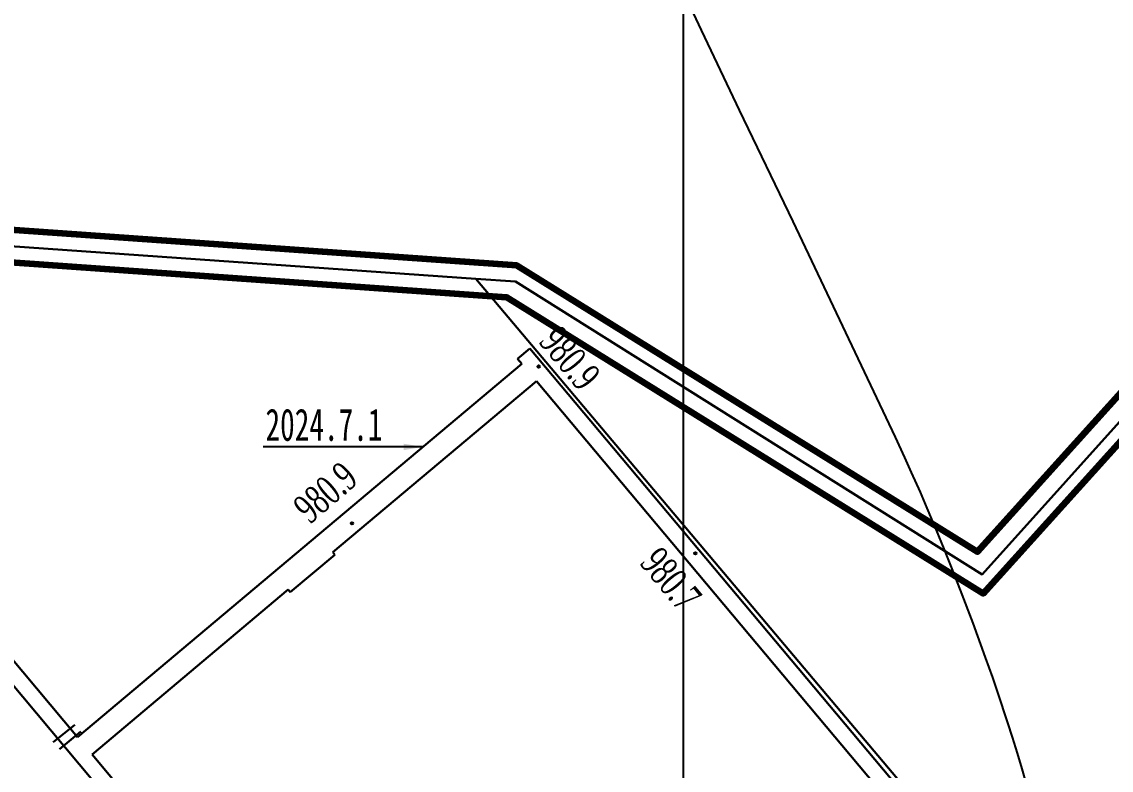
# Model space of a CAD drawing. Header units: millimetres. Extents: x 37412591 to 74834139, y 4258245 to 8527567.
# Drawn here: x 37413794.7 to 37414132.7, y 4261010.5 to 4261242.7 of the extents above; entities that cross this region are included whole.
import ezdxf

# ---------------------------------------------------------------- set-up
doc = ezdxf.new("R2010")
doc.units = ezdxf.units.MM
for name, color, linetype in [('0测量点名称', 7, 'Continuous'), ('6号煤底板等高线', 7, 'Continuous'), ('钻孔', 7, 'Continuous')]:
    doc.layers.add(name, color=color, linetype=linetype)
doc.layers.add('保安煤柱线', color=1, linetype='线圈线（保安煤柱线） ----0-----0----0-----0----0-----0--', lineweight=30)
doc.styles.get("Standard").update_dxf_attribs({"font": 'simfang.ttf', "width": 0.6667})
doc.linetypes.add('447', pattern='A,8,-1,[148,AAA.SHX,S=1,R=0,X=0,Y=0],-1', length=10)
doc.linetypes.add('FENCELINE1', pattern='A,6.35,-2.54,[133,ltypeshp.shx,S=2.54,R=0,X=-2.54,Y=0],-2.54,25.4', length=36.83)
doc.linetypes.add('线圈线（保安煤柱线） ----0-----0----0-----0----0-----0--', pattern='A,14.5,-2,[133,ltypeshp.shx,S=0.5,R=0,X=0,Y=0],-3,25.4', length=44.9)
doc.dimstyles.new('ISO-25', dxfattribs={"dimtxt": 2.5, "dimasz": 2.5, "dimexe": 1.25, "dimexo": 0.625, "dimtad": 1, "dimtxsty": 'Standard', "dimcen": 2.5, "dimadec": 0, "dimazin": 0, "dimtfac": 1, "dimtmove": 0, "dimatfit": 3, "dimfxl": 1, "dimarcsym": 0})

msp = doc.modelspace()

# ---------------------------------------------------------------- hatches: boundary and pattern name
at = {"linetype": '447', "ltscale": 0.5}
h = msp.add_hatch(color=0, dxfattribs=at)
h.dxf.hatch_style = 1
h.paths.add_polyline_path([(37413954.66, 4261135.7, 1), (37413955.46, 4261135.7, 1)])
h = msp.add_hatch(color=0, dxfattribs=at)
h.dxf.hatch_style = 1
h.paths.add_polyline_path([(37413896.74, 4261087.08, 1), (37413897.54, 4261087.08, 1)])
h = msp.add_hatch(color=0, dxfattribs=at)
h.dxf.hatch_style = 1
h.paths.add_polyline_path([(37414003.29, 4261077.77, 1), (37414004.09, 4261077.77, 1)])

# ---------------------------------------------------------------- linework, layer by layer
at = {"color": 0, "lineweight": 30, "ltscale": 5}
for p, q in [((37413493.3, 4261400.36), (37413812.01, 4261020.76)), ((37413489.47, 4261397.14), (37414852.31, 4259773.95)), ((37413952.34, 4261141.33), (37414459.22, 4260537.62)), ((37413948.51, 4261138.11), (37413949.86, 4261136.51)), ((37413954.36, 4261131.15), (37415014.9, 4259868.01)), ((37413891.17, 4261078.09), (37413891.81, 4261077.32)), ((37413877.38, 4261066.51), (37413878.02, 4261065.75)), ((37413816.51, 4261015.4), (37413920.83, 4260891.15))]:
    msp.add_line(p, q, dxfattribs=at)
at = {"color": 1, "lineweight": 100, "ltscale": 10, "elevation": 1295.67}
msp.add_lwpolyline([(37413633.92, 4261260.19), (37413509.14, 4261408.06), (37414990.14, 4262673.74), (37415123.6, 4262517.44), (37414883.13, 4262194.51), (37414963.55, 4262099.32), (37414980.5, 4261829.13), (37414834.97, 4261709.37), (37414754.59, 4261757.6), (37414557.63, 4261595.53), (37414091.19, 4261078.21), (37413948.29, 4261167.05), (37413786.59, 4261178.42), (37413633.92, 4261260.19)], dxfattribs=at)
at = {"color": 3, "lineweight": 100, "ltscale": 10, "elevation": 1295.67}
msp.add_lwpolyline([(37413627.52, 4261252.28), (37413783.75, 4261168.59), (37413945.12, 4261157.25)], dxfattribs=at)
at = {"color": 0, "lineweight": 30, "ltscale": 5}
for points in [[(37413952.34, 4261141.33), (37413948.51, 4261138.11)], [(37413949.86, 4261136.51), (37413812.01, 4261020.76)], [(37413954.36, 4261131.15), (37413891.17, 4261078.09)], [(37413891.81, 4261077.32), (37413878.02, 4261065.75)], [(37413877.38, 4261066.51), (37413816.51, 4261015.4)]]:
    msp.add_lwpolyline(points, dxfattribs=at)
at = {"color": 3, "lineweight": 100, "ltscale": 10}
msp.add_polyline3d([(37413501.52, 4261401.53, 0), (37413627.52, 4261252.28, 1276.58), (37413783.75, 4261168.59, 1276.58), (37413945.12, 4261157.25, 1276.58), (37414093.01, 4261065.3, 20.79), (37414564.56, 4261588.28, -1731.01), (37414755.49, 4261745.4, 0), (37414835.87, 4261697.17, 0), (37414990.8, 4261824.65, 0), (37414973.33, 4262103.25, 0)], dxfattribs=at)
at = {"color": 0, "linetype": '447', "ltscale": 0.5}
for centre in [(37413955.06, 4261135.7), (37413897.14, 4261087.08), (37414003.69, 4261077.77)]:
    msp.add_circle(centre, 0.398, dxfattribs=at)
at = {"color": 30, "linetype": 'ByBlock', "lineweight": -3, "ltscale": 0.005}
for p in [(37413955.06, 4261135.7), (37413955.06, 4261135.7), (37413955.06, 4261135.7), (37413955.06, 4261135.7), (37413897.14, 4261087.08), (37413897.14, 4261087.08), (37413897.14, 4261087.08), (37413897.14, 4261087.08), (37413897.14, 4261087.08), (37414003.69, 4261077.77), (37414003.69, 4261077.77), (37414003.69, 4261077.77), (37414003.69, 4261077.77)]:
    msp.add_point(p, dxfattribs=at)
at = {"color": 2, "linetype": 'ByBlock', "lineweight": -3, "ltscale": 0.005}
for p in [(37413955.06, 4261135.7), (37413897.14, 4261087.08), (37414003.69, 4261077.77)]:
    msp.add_point(p, dxfattribs=at)
at = {"color": 0, "ltscale": 5}
for p in [(37413955.06, 4261135.7), (37413955.06, 4261135.7, -3), (37413897.14, 4261087.08), (37413897.14, 4261087.08, -3), (37414003.69, 4261077.77), (37414003.69, 4261077.77, -3)]:
    msp.add_point(p, dxfattribs=at)
at = {"color": 1}
for p in [(37413955.06, 4261135.7), (37413897.14, 4261087.08), (37414003.69, 4261077.77)]:
    msp.add_point(p, dxfattribs=at)
at = {"layer": '6号煤底板等高线', "color": 1, "lineweight": 30}
for p, q in [((37413804.48, 4261019.15), (37413811.17, 4261024.61)), ((37413806.38, 4261017.04), (37413813.07, 4261022.5))]:
    msp.add_line(p, q, dxfattribs=at)
at = {"layer": '6号煤底板等高线', "elevation": 3681.95}
msp.add_lwpolyline([(37414106.44, 4261006.16), (37414105.08, 4261010.88), (37414103.64, 4261015.73), (37414102.1, 4261020.69), (37414100.67, 4261025.19), (37414097.56, 4261034.55), (37414095.94, 4261039.24), (37414093.74, 4261045.47), (37414089.84, 4261056.11), (37414085.96, 4261066.34), (37414083.39, 4261072.92), (37414080.9, 4261079.14), (37414078.5, 4261085), (37414075.63, 4261091.82), (37414073.51, 4261096.7), (37414070.77, 4261102.88), (37414068.68, 4261107.46), (37414065.73, 4261113.81), (37414034.05, 4261180.68), (37414017.41, 4261215.26), (37414010.52, 4261229.68), (37414005.63, 4261240.03), (37413994.88, 4261263.03)], dxfattribs=at)
at = {"layer": '保安煤柱线', "color": 1, "linetype": 'FENCELINE1', "lineweight": 30, "ltscale": 2}
for points, elevation in [([(37413502.02, 4261408.57), (37413630.72, 4261256.24), (37413785.17, 4261173.5), (37413935.59, 4261162.93), (37413947.94, 4261162.06), (37414092.62, 4261071.24), (37414560.8, 4261591.67), (37414755.04, 4261751.5), (37414835.42, 4261703.27), (37414985.64, 4261826.89), (37414968.44, 4262101.28), (37414889.51, 4262194.71), (37415128.42, 4262515.55), (37414990.7, 4262680.78)], 1289.33), ([(37415177.09, 4259972.42), (37414629.98, 4260624.24), (37414582.57, 4260611.45), (37414500, 4260607.63), (37414448.71, 4260625.73), (37414373.52, 4260664.61), (37414326.8, 4260701.57), (37414259.61, 4260778.76), (37413935.59, 4261162.93)], 4910.12)]:
    msp.add_lwpolyline(points, dxfattribs=dict(at, elevation=elevation))
at = {"layer": '钻孔'}
msp.add_line((37414000, 4258300.88, 4910.12), (37414000, 4263462.94, 4910.12), dxfattribs=at)

# ---------------------------------------------------------------- texts
at = {"layer": '0测量点名称', "color": 0, "lineweight": 30, "ltscale": 5, "char_height": 9, "width": 23.085, "attachment_point": 7}
for s, insert, rotation in [('{\\fTimes New Roman|b0|i0|c0|p18;\\P980.9}', (37413954.69, 4261143.18, 0.01), 309.7605), ('{\\fTimes New Roman|b0|i0|c0|p18;\\P980.9}', (37413884.24, 4261086.49, 0.01), 40.7081), ('{\\fTimes New Roman|b0|i0|c0|p18;\\P980.7}', (37413986.01, 4261074.52, 0.01), 309.7605)]:
    msp.add_mtext(s, dxfattribs=dict(at, insert=insert, rotation=rotation))
at = {"layer": '钻孔', "color": 0, "insert": (37413870.33, 4261122.68, 6566.89), "char_height": 10, "width": 80.8922, "attachment_point": 1}
msp.add_mtext('2024.7.1', dxfattribs=at)

# ---------------------------------------------------------------- leaders
at = {"layer": '6号煤底板等高线'}
msp.add_leader([(37413919.23, 4261110.79), (37413869.57, 4261110.79)], dimstyle='ISO-25', override={"dimasz": 6, "dimgap": 0.625, "dimtad": 0, "dimzin": 0}, dxfattribs=at)

doc.saveas('drawing.dxf')
